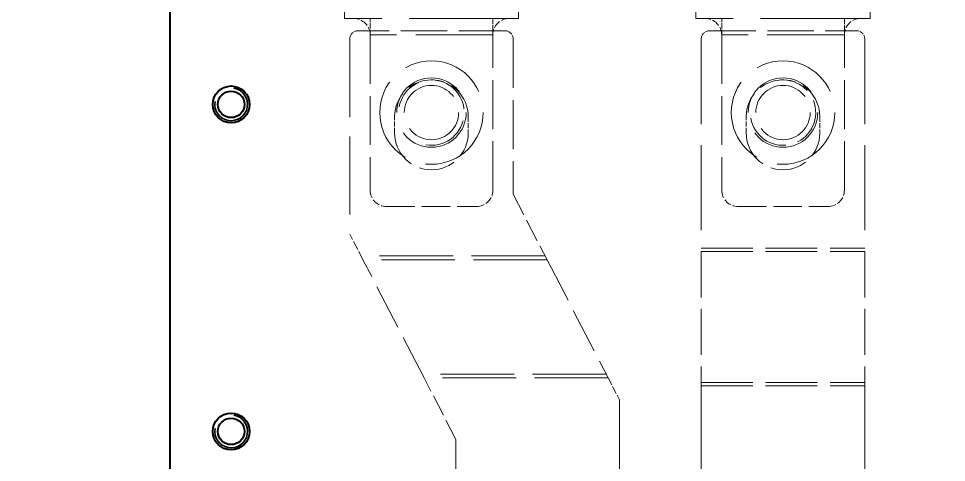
# Model space of a CAD drawing. Header units: millimetres. Extents: x 0 to 5945, y 0 to 4205.
# Drawn here: x 1883.7 to 1997.2, y 610.1 to 664.4 of the extents above; entities that cross this region are included whole.
import ezdxf

# ---------------------------------------------------------------- set-up
doc = ezdxf.new("R2010")
doc.units = ezdxf.units.MM
doc.header["$LTSCALE"] = 5
doc.linetypes.add('DASHED', pattern=[0.2067, 0.1654, -0.0413])
for name, color, linetype, lineweight in [('가려진 것(ISO)', 2, 'DASHED', 18), ('가시적인 것(ISO)', 3, 'Continuous', 40), ('가시적인 좁은 것(ISO)', 3, 'Continuous', 35), ('해치(ISO)', 7, 'Continuous', 18)]:
    doc.layers.add(name, color=color, linetype=linetype, lineweight=lineweight)

msp = doc.modelspace()

# ---------------------------------------------------------------- hatches: boundary and pattern name
at = {"layer": '해치(ISO)'}
h = msp.add_hatch(dxfattribs=at)
h.set_pattern_fill('ANSI31', color=256, scale=127, angle=75.00018, style=0)
h.set_pattern_definition([(120.0002, (0, 0), (-13.74813, -7.93754), [])])
h.paths.add_polyline_path([(1602.237, 257.352), (2132.237, 257.352), (2132.237, 827.352), (1602.237, 827.352), (1602.237, 766.852), (1602.237, 707.852), (1602.237, 376.852), (1602.237, 317.852)])
h.paths.add_polyline_path([(1604.237, 259.352), (1604.237, 825.352), (2130.237, 825.352), (2130.237, 259.352)], flags=0)
edge = h.paths.add_edge_path()
edge.add_ellipse((1657.237, 307.352), major_axis=(-4, 0), ratio=1, start_angle=0, end_angle=360)
h.paths.add_polyline_path([(2102.237, 287.352), (2102.237, 797.352), (1632.237, 797.352), (1632.237, 287.352)])
h.paths.add_polyline_path([(1634.237, 289.352), (1634.237, 795.352), (2100.237, 795.352), (2100.237, 289.352)], flags=0)
h = msp.add_hatch(dxfattribs=at)
h.set_pattern_fill('ANSI31', color=256, scale=127, angle=90.00021, style=0)
h.set_pattern_definition([(135.0002, (0, 0), (-11.22528, -11.22536), [])])
edge = h.paths.add_edge_path()
edge.add_line((2117.821, 285.352), (2117.821, 799.352))
edge.add_ellipse((2104.437, 799.352), major_axis=(13.384, 0), ratio=1, start_angle=0, end_angle=90)
edge.add_line((2104.437, 812.736), (1630.437, 812.736))
edge.add_ellipse((1630.437, 799.352), major_axis=(0, 13.384), ratio=1, start_angle=0, end_angle=90)
edge.add_line((1617.053, 799.352), (1617.053, 285.352))
edge.add_ellipse((1630.437, 285.352), major_axis=(-13.384, 0), ratio=1, start_angle=0, end_angle=90)
edge.add_line((1630.437, 271.967), (1867.387, 271.967))
edge.add_line((1867.387, 271.967), (1867.387, 284.311))
edge.add_line((1867.387, 284.311), (1630.437, 284.311))
edge.add_ellipse((1630.437, 285.352), major_axis=(0, -1.041), ratio=1, start_angle=270, end_angle=360, ccw=False)
edge.add_line((1629.396, 285.352), (1629.396, 799.352))
edge.add_ellipse((1630.437, 799.352), major_axis=(-1.041, 0), ratio=1, start_angle=270, end_angle=360, ccw=False)
edge.add_line((1630.437, 800.392), (2104.437, 800.392))
edge.add_ellipse((2104.437, 799.352), major_axis=(0, 1.041), ratio=1, start_angle=270, end_angle=360, ccw=False)
edge.add_line((2105.478, 799.352), (2105.478, 285.352))
edge.add_ellipse((2104.437, 285.352), major_axis=(1.041, 0), ratio=1, start_angle=270, end_angle=360, ccw=False)
edge.add_line((2104.437, 284.311), (1867.487, 284.311))
edge.add_line((1867.487, 284.311), (1867.487, 271.967))
edge.add_line((1867.487, 271.967), (2104.437, 271.967))
edge.add_ellipse((2104.437, 285.352), major_axis=(0, -13.384), ratio=1, start_angle=0, end_angle=90)

# ---------------------------------------------------------------- linework, layer by layer
at = {"layer": '가려진 것(ISO)', "ltscale": 2.666475}
for p, q in [((1923.587, 664.352), (1923.587, 671.352)), ((1944.887, 664.352), (1944.887, 671.352)), ((1966.587, 664.352), (1966.587, 671.352)), ((1987.887, 664.352), (1987.887, 671.352))]:
    msp.add_line(p, q, dxfattribs=at)
at = {"layer": '가려진 것(ISO)', "ltscale": 16.186726}
for p, q in [((1944.887, 664.352), (1923.587, 664.352)), ((1987.887, 664.352), (1966.587, 664.352))]:
    msp.add_line(p, q, dxfattribs=at)
at = {"layer": '가려진 것(ISO)', "ltscale": 0.761779}
for p, q in [((1926.737, 662.352), (1926.737, 664.352)), ((1941.737, 664.352), (1941.737, 662.352)), ((1969.737, 662.352), (1969.737, 664.352)), ((1984.737, 664.352), (1984.737, 662.352)), ((1929.737, 650.352), (1929.737, 652.352)), ((1938.737, 652.352), (1938.737, 650.352)), ((1972.737, 650.352), (1972.737, 652.352)), ((1981.737, 652.352), (1981.737, 650.352))]:
    msp.add_line(p, q, dxfattribs=at)
at = {"layer": '가려진 것(ISO)', "ltscale": 6.856808}
for p, q in [((1943.237, 662.852), (1925.237, 662.852)), ((1968.237, 662.852), (1986.237, 662.852))]:
    msp.add_line(p, q, dxfattribs=at)
at = {"layer": '가려진 것(ISO)', "ltscale": 11.546256}
for p, q in [((1924.237, 661.852), (1924.237, 637.985)), ((1957.237, 617.718), (1957.237, 593.852))]:
    msp.add_line(p, q, dxfattribs=at)
at = {"layer": '가려진 것(ISO)', "ltscale": 11.399102}
for p, q in [((1941.737, 662.352), (1926.737, 662.352)), ((1984.737, 662.352), (1969.737, 662.352))]:
    msp.add_line(p, q, dxfattribs=at)
at = {"layer": '가려진 것(ISO)', "ltscale": 7.237747}
for p, q in [((1926.737, 662.352), (1926.737, 643.352)), ((1941.737, 643.352), (1941.737, 662.352)), ((1944.237, 661.852), (1944.237, 642.852)), ((1969.737, 662.352), (1969.737, 643.352)), ((1984.737, 643.352), (1984.737, 662.352)), ((1937.237, 593.852), (1937.237, 612.852))]:
    msp.add_line(p, q, dxfattribs=at)
at = {"layer": '가려진 것(ISO)', "ltscale": 12.578616}
for p, q in [((1967.237, 661.852), (1967.237, 635.852)), ((1987.237, 661.852), (1987.237, 635.852))]:
    msp.add_line(p, q, dxfattribs=at)
at = {"layer": '가려진 것(ISO)', "ltscale": 3.430929}
msp.add_line((1944.237, 642.852), (1948.375, 634.852), dxfattribs=at)
at = {"layer": '가려진 것(ISO)', "ltscale": 4.190233}
for p, q in [((1928.737, 641.352), (1939.737, 641.352)), ((1971.737, 641.352), (1982.737, 641.352))]:
    msp.add_line(p, q, dxfattribs=at)
at = {"layer": '가려진 것(ISO)', "ltscale": 1.343958}
msp.add_line((1925.858, 634.852), (1924.237, 637.985), dxfattribs=at)
at = {"layer": '가려진 것(ISO)', "ltscale": 7.618686}
for p, q in [((1967.237, 636.26), (1987.237, 636.26)), ((1967.237, 635.852), (1987.237, 635.852)), ((1967.237, 619.852), (1987.237, 619.852)), ((1967.237, 619.443), (1987.237, 619.443))]:
    msp.add_line(p, q, dxfattribs=at)
at = {"layer": '가려진 것(ISO)', "ltscale": 6.79567}
for p, q in [((1967.237, 635.852), (1967.237, 619.443)), ((1987.237, 635.852), (1987.237, 619.443))]:
    msp.add_line(p, q, dxfattribs=at)
at = {"layer": '가려진 것(ISO)', "ltscale": 10.893517}
for p, q in [((1948.137, 635.31), (1925.62, 635.31)), ((1948.375, 634.852), (1925.858, 634.852)), ((1955.616, 620.852), (1933.099, 620.852)), ((1955.853, 620.393), (1933.336, 620.393))]:
    msp.add_line(p, q, dxfattribs=at)
at = {"layer": '가려진 것(ISO)', "ltscale": 6.749954}
for p, q in [((1933.336, 620.393), (1925.858, 634.852)), ((1948.375, 634.852), (1955.853, 620.393))]:
    msp.add_line(p, q, dxfattribs=at)
at = {"layer": '가려진 것(ISO)', "ltscale": 3.234213}
msp.add_line((1937.237, 612.852), (1933.336, 620.393), dxfattribs=at)
at = {"layer": '가려진 것(ISO)', "ltscale": 1.147242}
msp.add_line((1955.853, 620.393), (1957.237, 617.718), dxfattribs=at)
at = {"layer": '가려진 것(ISO)', "ltscale": 12.380852}
for p, q in [((1967.237, 619.443), (1967.237, 593.852)), ((1987.237, 619.443), (1987.237, 593.852))]:
    msp.add_line(p, q, dxfattribs=at)
at = {"layer": '가려진 것(ISO)', "ltscale": 12.817657}
for centre in [(1934.237, 652.852), (1977.237, 652.852)]:
    msp.add_circle(centre, 6.325, dxfattribs=at)
at = {"layer": '가려진 것(ISO)', "ltscale": 12.918983}
for centre in [(1934.237, 652.852), (1977.237, 652.852)]:
    msp.add_circle(centre, 4.25, dxfattribs=at)
at = {"layer": '가려진 것(ISO)', "ltscale": 10.102645}
for centre in [(1934.237, 652.852), (1977.237, 652.852)]:
    msp.add_circle(centre, 3.324, dxfattribs=at)
at = {"layer": '가려진 것(ISO)', "ltscale": 1.196656}
for centre, start, end in [((1924.737, 662.352), 0, 90), ((1943.737, 662.352), 90, 180), ((1967.737, 662.352), 0, 90), ((1986.737, 662.352), 90, 180), ((1928.737, 643.352), 180, 270), ((1939.737, 643.352), 270, 0), ((1971.737, 643.352), 180, 270), ((1982.737, 643.352), 270, 0)]:
    msp.add_arc(centre, 2, start, end, dxfattribs=at)
at = {"layer": '가려진 것(ISO)', "ltscale": 0.598278}
for centre, start, end in [((1925.237, 661.852), 90, 180), ((1943.237, 661.852), 0, 90), ((1968.237, 661.852), 90, 180), ((1986.237, 661.852), 0, 90)]:
    msp.add_arc(centre, 1, start, end, dxfattribs=at)
at = {"layer": '가려진 것(ISO)', "ltscale": 5.385303}
for centre, start, end in [((1934.237, 652.352), 0, 180), ((1977.237, 652.352), 0, 180), ((1934.237, 650.352), 180, 0), ((1977.237, 650.352), 180, 0)]:
    msp.add_arc(centre, 4.5, start, end, dxfattribs=at)
at = {"layer": '가려진 것(ISO)', "ltscale": 7.180437}
for centre, start, end in [((1934.237, 652.852), 260, 170), ((1977.237, 652.852), 190, 100)]:
    msp.add_arc(centre, 4, start, end, dxfattribs=at)
at = {"layer": '가시적인 것(ISO)'}
msp.add_line((1902.237, 748.852), (1902.237, 604.852), dxfattribs=at)
for centre, radius in [((1909.737, 653.852), 2.25), ((1909.737, 653.852), 1.621), ((1909.737, 613.852), 2.25), ((1909.737, 613.852), 1.621)]:
    msp.add_circle(centre, radius, dxfattribs=at)
at = {"layer": '가시적인 좁은 것(ISO)'}
for centre in [(1909.737, 653.852), (1909.737, 613.852)]:
    msp.add_arc(centre, 2, 170, 80, dxfattribs=at)

doc.saveas('drawing.dxf')
